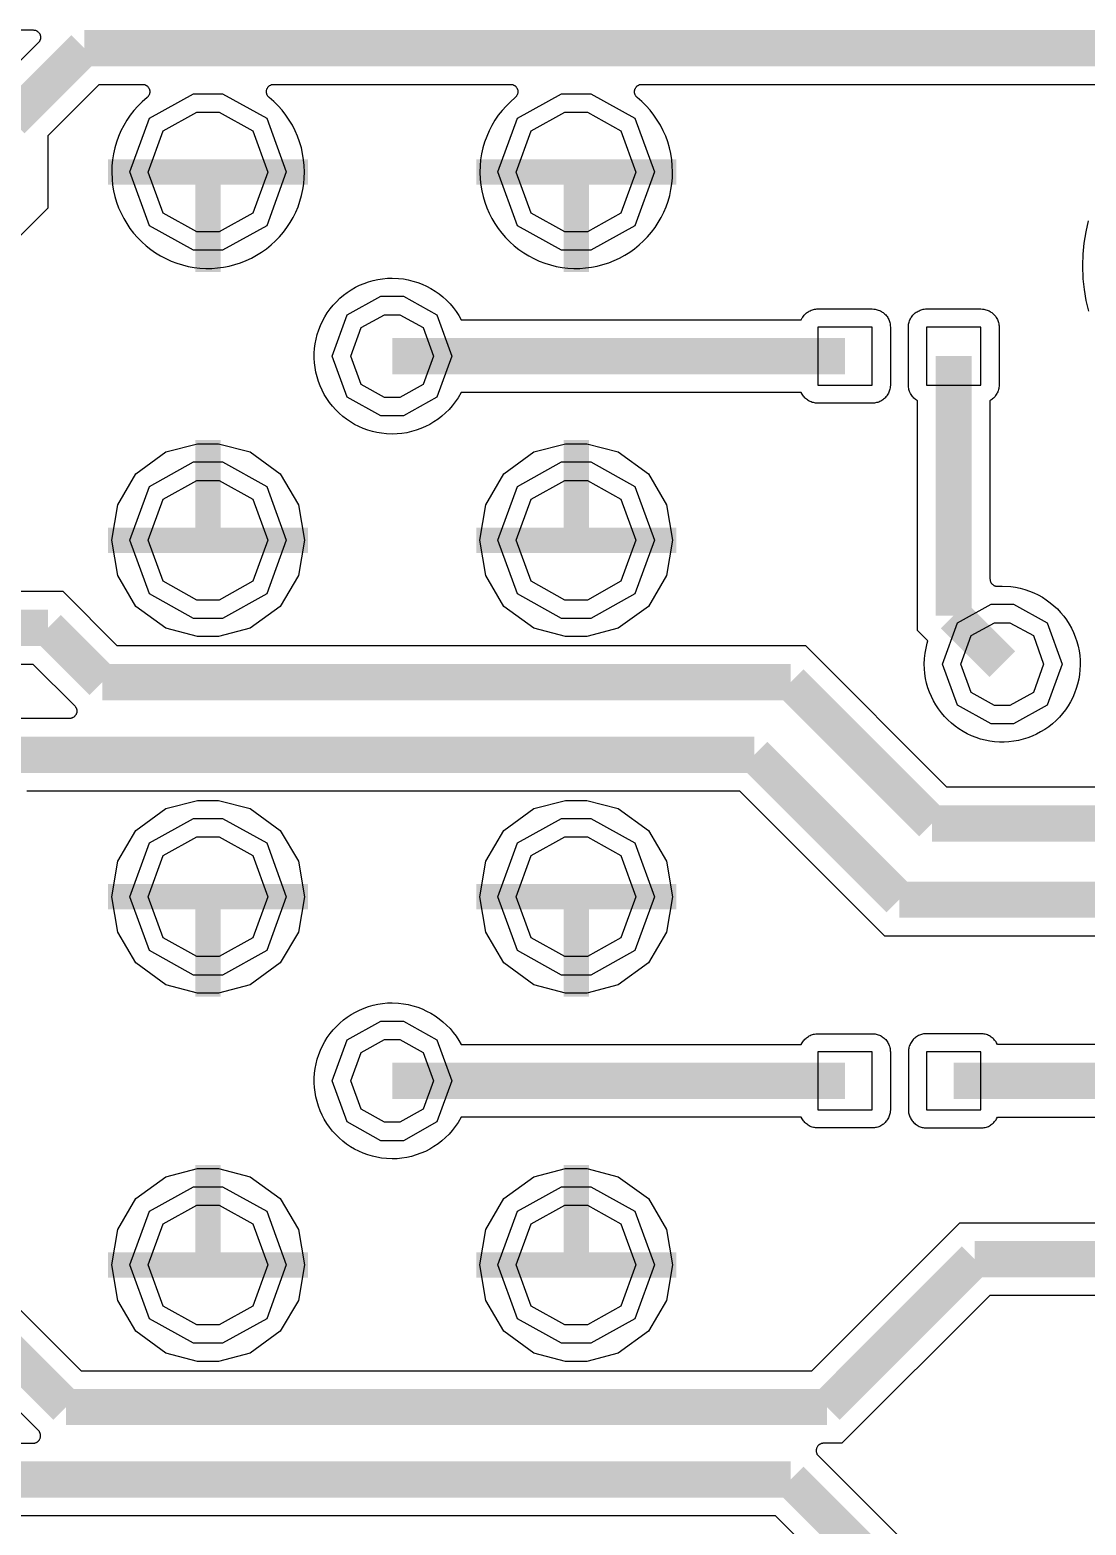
# Model space of a CAD drawing. Extents: x -0.15 to 4.85, y -1.33 to 3.4.
# Drawn here: x 0.551 to 1.125, y 1.885 to 2.697 of the extents above; entities that cross this region are included whole.
import ezdxf

# ---------------------------------------------------------------- set-up
doc = ezdxf.new("R2010")
doc.units = 0
doc.layers.get('0').update_dxf_attribs({"linetype": 'CONTINUOUS'})

msp = doc.modelspace()

# ---------------------------------------------------------------- linework, layer by layer
at = {"color": 0}
for points in [[(0.019705, 2.69688), (0.553017, 2.69688), (0.553342, 2.69682), (0.553614, 2.69682), (0.553831, 2.69676), (0.554047, 2.69671), (0.554318, 2.69665), (0.554536, 2.69654), (0.554753, 2.69643), (0.554969, 2.69632), (0.555186, 2.69622), (0.555404, 2.69606), (0.555567, 2.69589), (0.555783, 2.69572), (0.555946, 2.69557), (0.556108, 2.6954), (0.556272, 2.69518), (0.556381, 2.69497), (0.556543, 2.69475), (0.556651, 2.69454), (0.556706, 2.69432), (0.556814, 2.6941), (0.556868, 2.69383), (0.556922, 2.69361), (0.556976, 2.6934), (0.557032, 2.69313), (0.557032, 2.6929), (0.557032, 2.69264), (0.556976, 2.69236), (0.556976, 2.69215), (0.556922, 2.69193), (0.556868, 2.69167), (0.55676, 2.69144), (0.556651, 2.69122), (0.556543, 2.69101), (0.556435, 2.69079), (0.556326, 2.69057), (0.556164, 2.69036), (0.556, 2.69019), (0.555838, 2.68997), (0.521658, 2.65579)], [(0.491168, 2.53025), (0.561046, 2.60014), (0.561046, 2.63947), (0.588878, 2.66731), (0.612315, 2.66731), (0.612588, 2.66731), (0.612804, 2.66731), (0.613075, 2.66725), (0.613292, 2.66719), (0.613564, 2.66714), (0.613781, 2.66703), (0.613997, 2.66692), (0.614214, 2.66681), (0.614432, 2.66671), (0.614649, 2.6666), (0.614811, 2.66643), (0.615028, 2.66626), (0.615192, 2.66611), (0.615354, 2.66589), (0.615517, 2.66572), (0.615679, 2.66551), (0.615788, 2.66529), (0.615896, 2.66507), (0.616004, 2.66486), (0.616114, 2.66464), (0.616168, 2.66443), (0.616222, 2.66415), (0.616276, 2.66393), (0.616331, 2.66367), (0.616331, 2.66344), (0.616331, 2.66318), (0.616331, 2.66296), (0.616276, 2.66269), (0.616222, 2.66247), (0.616168, 2.66219), (0.616114, 2.66199), (0.616004, 2.66176), (0.61595, 2.66156), (0.615788, 2.66133), (0.615679, 2.66111), (0.615517, 2.6609), (0.615408, 2.66074), (0.615246, 2.66051), (0.615028, 2.66036), (0.614865, 2.66019), (0.612207, 2.65786), (0.609874, 2.65553), (0.607704, 2.65308), (0.605697, 2.65049), (0.603851, 2.64776), (0.602171, 2.64494), (0.600651, 2.64201), (0.599349, 2.63899), (0.598264, 2.63589), (0.597342, 2.63274), (0.596636, 2.62949), (0.596094, 2.62624), (0.595768, 2.62297), (0.59566, 2.61967), (0.595822, 2.61582), (0.596149, 2.61261), (0.59669, 2.60947), (0.597396, 2.60632), (0.598318, 2.60328), (0.599403, 2.60024), (0.600706, 2.59732), (0.602171, 2.59444), (0.603797, 2.59167), (0.605587, 2.58901), (0.607542, 2.58646), (0.609657, 2.58407), (0.611936, 2.58179), (0.614324, 2.57963), (0.616872, 2.57763), (0.619476, 2.57583), (0.622244, 2.57415), (0.625065, 2.57263), (0.627994, 2.57132), (0.630979, 2.57018), (0.634071, 2.56921), (0.637164, 2.56844), (0.640365, 2.5679), (0.643565, 2.56753), (0.646767, 2.56736), (0.649968, 2.56736), (0.653168, 2.56758), (0.656369, 2.56801), (0.659517, 2.56861), (0.662608, 2.56943), (0.665647, 2.5704), (0.668631, 2.57154), (0.67156, 2.5729), (0.674382, 2.57447), (0.677094, 2.57615), (0.679753, 2.578), (0.682249, 2.58006), (0.684581, 2.58224), (0.686806, 2.58451), (0.688921, 2.58694), (0.690821, 2.58956), (0.692611, 2.59221), (0.694185, 2.59499), (0.695649, 2.59792), (0.696897, 2.60083), (0.697928, 2.60388), (0.698796, 2.60697), (0.699501, 2.61011), (0.699989, 2.61326), (0.700261, 2.61646), (0.700369, 2.61967), (0.700261, 2.62314), (0.699935, 2.62639), (0.699393, 2.62965), (0.698688, 2.63285), (0.697765, 2.63606), (0.696625, 2.63914), (0.695324, 2.64213), (0.693804, 2.64506), (0.692122, 2.64788), (0.690278, 2.65058), (0.688217, 2.65319), (0.686046, 2.65569), (0.683712, 2.65797), (0.681218, 2.66019), (0.681, 2.66036), (0.680838, 2.66051), (0.680675, 2.66074), (0.680512, 2.6609), (0.68035, 2.66111), (0.68024, 2.66133), (0.680132, 2.66156), (0.680024, 2.66176), (0.679969, 2.66199), (0.679861, 2.66225), (0.679807, 2.66247), (0.679753, 2.66269), (0.679753, 2.66296), (0.679753, 2.66318), (0.679753, 2.66344), (0.679753, 2.66367), (0.679753, 2.66393), (0.679807, 2.66415), (0.679861, 2.66443), (0.679969, 2.66464), (0.680024, 2.66486), (0.680132, 2.66507), (0.680296, 2.66529), (0.680404, 2.66551), (0.680567, 2.66572), (0.680675, 2.66594), (0.680838, 2.66611), (0.681054, 2.66626), (0.681218, 2.66643), (0.681435, 2.6666), (0.681651, 2.66671), (0.681868, 2.66681), (0.682086, 2.66692), (0.682303, 2.66703), (0.682519, 2.66714), (0.682736, 2.66719), (0.683008, 2.66725), (0.683225, 2.66731), (0.683496, 2.66731), (0.683712, 2.66731), (0.812349, 2.66731), (0.812565, 2.66731), (0.812836, 2.66731), (0.813053, 2.66725), (0.813325, 2.66719), (0.813542, 2.66714), (0.813758, 2.66703), (0.813976, 2.66692), (0.814193, 2.66681), (0.81441, 2.66671), (0.814626, 2.6666), (0.814844, 2.66643), (0.815007, 2.66626), (0.815224, 2.66611), (0.815386, 2.66589), (0.815494, 2.66572), (0.815657, 2.66551), (0.815767, 2.66529), (0.815929, 2.66507), (0.816038, 2.66486), (0.816092, 2.66464), (0.8162, 2.66443), (0.816254, 2.66415), (0.816308, 2.66393), (0.816308, 2.66367), (0.816308, 2.66344), (0.816308, 2.66318), (0.816308, 2.66296), (0.816308, 2.66269), (0.816254, 2.66247), (0.8162, 2.66219), (0.816092, 2.66199), (0.816038, 2.66176), (0.815929, 2.66156), (0.815821, 2.66133), (0.815657, 2.66111), (0.815549, 2.6609), (0.815386, 2.66074), (0.815224, 2.66051), (0.815061, 2.66036), (0.814844, 2.66019), (0.81224, 2.65786), (0.809907, 2.65553), (0.807736, 2.65308), (0.805675, 2.65049), (0.803831, 2.64776), (0.802149, 2.64494), (0.800683, 2.64201), (0.799382, 2.63899), (0.798242, 2.63589), (0.797319, 2.63274), (0.796615, 2.62949), (0.796072, 2.62624), (0.795801, 2.62297), (0.795692, 2.61967), (0.795801, 2.61582), (0.796181, 2.61261), (0.796669, 2.60947), (0.797428, 2.60632), (0.798296, 2.60328), (0.799436, 2.60024), (0.800683, 2.59732), (0.802149, 2.59444), (0.803776, 2.59167), (0.805621, 2.58901), (0.807574, 2.58646), (0.80969, 2.58407), (0.811914, 2.58179), (0.814301, 2.57963), (0.816851, 2.57763), (0.81951, 2.57583), (0.822222, 2.57415), (0.825043, 2.57263), (0.827974, 2.57132), (0.831011, 2.57018), (0.83405, 2.56921), (0.837196, 2.56844), (0.840343, 2.5679), (0.843544, 2.56753), (0.846744, 2.56736), (0.849946, 2.56736), (0.853147, 2.56758), (0.856347, 2.56801), (0.859494, 2.56861), (0.862588, 2.56943), (0.865679, 2.5704), (0.868664, 2.57154), (0.871593, 2.5729), (0.874414, 2.57447), (0.877126, 2.57615), (0.879731, 2.578), (0.882226, 2.58006), (0.884614, 2.58224), (0.886837, 2.58451), (0.8889, 2.58694), (0.890853, 2.58956), (0.892589, 2.59221), (0.894217, 2.59499), (0.895628, 2.59792), (0.896875, 2.60083), (0.89796, 2.60388), (0.898828, 2.60697), (0.899479, 2.61011), (0.899968, 2.61326), (0.900293, 2.61646), (0.900401, 2.61967), (0.900239, 2.62314), (0.899968, 2.62639), (0.899425, 2.62965), (0.898665, 2.63285), (0.897743, 2.63606), (0.896658, 2.63914), (0.895301, 2.64213), (0.893836, 2.64506), (0.8921, 2.64788), (0.890256, 2.65058), (0.888249, 2.65319), (0.886079, 2.65569), (0.883692, 2.65797), (0.881196, 2.66019), (0.880979, 2.66036), (0.880817, 2.66051), (0.880653, 2.66074), (0.88049, 2.6609), (0.880382, 2.66111), (0.880219, 2.66133), (0.880111, 2.66156), (0.880057, 2.66176), (0.879949, 2.66199), (0.879893, 2.66225), (0.879785, 2.66247), (0.879785, 2.66269), (0.879731, 2.66296), (0.879731, 2.66318), (0.879731, 2.66344), (0.879731, 2.66367), (0.879785, 2.66393), (0.879839, 2.66415), (0.879893, 2.66443), (0.879949, 2.66464), (0.880057, 2.66486), (0.880165, 2.66507), (0.880274, 2.66529), (0.880382, 2.66551), (0.880544, 2.66572), (0.880707, 2.66594), (0.880871, 2.66611), (0.881033, 2.66626), (0.88125, 2.66643), (0.881413, 2.6666), (0.881629, 2.66671), (0.881847, 2.66681), (0.882064, 2.66692), (0.882281, 2.66703), (0.882497, 2.66714), (0.882769, 2.66719), (0.882986, 2.66725), (0.883257, 2.66731), (0.883475, 2.66731), (0.883746, 2.66731), (1.18355, 2.66731)], [(1.1262, 2.59314), (1.12485, 2.58717), (1.12387, 2.5811), (1.12333, 2.57501), (1.12311, 2.56889), (1.12338, 2.56172), (1.12403, 2.55581), (1.12501, 2.54989), (1.12631, 2.5441)], [(1.15984, 2.28546), (1.04949, 2.28546), (0.972721, 2.36224), (0.598699, 2.36224), (0.569185, 2.39175), (0.487424, 2.39175)], [(0.487424, 2.35236), (0.552854, 2.35236), (0.575532, 2.32968), (0.575749, 2.32946), (0.575911, 2.32925), (0.576019, 2.32903), (0.576183, 2.32882), (0.576292, 2.3286), (0.5764, 2.32838), (0.576454, 2.32817), (0.576563, 2.32794), (0.576617, 2.32767), (0.576671, 2.32746), (0.576671, 2.32718), (0.576671, 2.32697), (0.576671, 2.32669), (0.576671, 2.32649), (0.576617, 2.32621), (0.576617, 2.32599), (0.576508, 2.32572), (0.576454, 2.3255), (0.576346, 2.32529), (0.576292, 2.32507), (0.576129, 2.32485), (0.576019, 2.32464), (0.575857, 2.32442), (0.575694, 2.32425), (0.575532, 2.32404), (0.575369, 2.32388), (0.575206, 2.32371), (0.574989, 2.32356), (0.574772, 2.32344), (0.574556, 2.32333), (0.574337, 2.32322), (0.574121, 2.32311), (0.573904, 2.32301), (0.573633, 2.32296), (0.573415, 2.3229), (0.573199, 2.3229), (0.572928, 2.32285), (0.572711, 2.32285), (0.53316, 2.32285)], [(0.54949, 2.28346), (0.936751, 2.28346), (1.01547, 2.20474), (1.1631, 2.20474)], [(1.1421, 2.14565), (1.077, 2.14565), (1.07645, 2.14668), (1.07613, 2.14722), (1.07575, 2.14771), (1.07537, 2.14815), (1.07499, 2.14858), (1.07456, 2.14901), (1.07407, 2.1494), (1.07358, 2.14978), (1.07309, 2.1501), (1.07255, 2.15043), (1.07201, 2.15069), (1.07146, 2.15092), (1.07087, 2.15114), (1.07032, 2.15129), (1.06973, 2.1514), (1.06913, 2.15151), (1.06853, 2.15157), (1.06794, 2.15157), (1.03837, 2.15157), (1.03745, 2.15151), (1.03679, 2.15146), (1.03625, 2.15135), (1.03566, 2.15118), (1.03506, 2.15103), (1.03452, 2.15081), (1.03397, 2.15054), (1.03343, 2.15026), (1.03289, 2.14994), (1.0324, 2.14956), (1.03197, 2.14918), (1.03153, 2.14881), (1.0311, 2.14836), (1.03072, 2.14788), (1.03034, 2.14739), (1.03001, 2.1469), (1.02969, 2.14636), (1.02942, 2.14582), (1.0292, 2.14528), (1.02898, 2.14474), (1.02882, 2.14414), (1.02871, 2.14354), (1.0286, 2.14294), (1.02855, 2.14235), (1.02855, 2.14175), (1.02855, 2.11022), (1.0286, 2.10925), (1.02866, 2.10865), (1.02877, 2.10806), (1.02893, 2.10751), (1.02909, 2.10692), (1.02931, 2.10637), (1.02958, 2.10583), (1.02985, 2.10529), (1.03018, 2.10475), (1.03056, 2.10426), (1.03093, 2.10382), (1.03132, 2.10333), (1.03175, 2.10296), (1.03224, 2.10253), (1.03273, 2.10219), (1.03321, 2.10188), (1.03376, 2.10154), (1.0343, 2.10128), (1.03484, 2.10106), (1.03538, 2.10083), (1.03598, 2.10068), (1.03658, 2.10057), (1.03717, 2.10046), (1.03777, 2.1004), (1.03837, 2.1004), (1.06794, 2.1004), (1.06853, 2.1004), (1.06913, 2.10046), (1.06973, 2.10057), (1.07032, 2.10068), (1.07092, 2.10083), (1.07146, 2.10106), (1.07201, 2.10128), (1.07255, 2.10154), (1.07309, 2.10188), (1.07358, 2.10219), (1.07407, 2.10257), (1.07456, 2.10296), (1.07499, 2.10339), (1.07537, 2.10382), (1.07575, 2.10426), (1.07613, 2.10481), (1.07645, 2.10529), (1.077, 2.10626), (1.14546, 2.10626)], [(0.491168, 2.05635), (0.579004, 1.96851), (0.976085, 1.96851), (1.05643, 2.04881), (1.14362, 2.04881)], [(0.491385, 1.92913), (0.553017, 1.92913), (0.553342, 1.92918), (0.55356, 1.92918), (0.553831, 1.92924), (0.554047, 1.92929), (0.554318, 1.92935), (0.554536, 1.92946), (0.554753, 1.92956), (0.554969, 1.92967), (0.555186, 1.92978), (0.555404, 1.92994), (0.555567, 1.9301), (0.555783, 1.93026), (0.555946, 1.93043), (0.556108, 1.9306), (0.556272, 1.93081), (0.556381, 1.93103), (0.556489, 1.93125), (0.556597, 1.93146), (0.556706, 1.93168), (0.556814, 1.93189), (0.556868, 1.93211), (0.556922, 1.93239), (0.556976, 1.9326), (0.556976, 1.93288), (0.557032, 1.93308), (0.556976, 1.93336), (0.556976, 1.93357), (0.556922, 1.93385), (0.556922, 1.93407), (0.556814, 1.93433), (0.55676, 1.93456), (0.556651, 1.93476), (0.556543, 1.93499), (0.556435, 1.93521), (0.556326, 1.93542), (0.556164, 1.93564), (0.556, 1.93581), (0.555838, 1.93601), (0.463336, 2.02847)], [(1.14362, 2.00942), (1.07271, 2.00942), (0.992415, 1.92913), (0.982433, 1.92913), (0.982107, 1.92913), (0.981836, 1.92907), (0.981619, 1.92901), (0.981347, 1.92896), (0.981131, 1.92892), (0.980914, 1.92881), (0.980697, 1.92869), (0.980479, 1.92858), (0.980263, 1.92847), (0.980046, 1.92832), (0.979829, 1.92821), (0.979665, 1.92804), (0.979503, 1.92782), (0.97934, 1.92767), (0.979178, 1.92744), (0.979069, 1.92728), (0.978906, 1.92707), (0.978797, 1.92685), (0.978689, 1.92662), (0.978635, 1.92636), (0.978581, 1.92614), (0.978526, 1.92587), (0.978472, 1.92565), (0.978418, 1.92544), (0.978418, 1.92517), (0.978418, 1.92489), (0.978418, 1.92468), (0.978472, 1.9244), (0.978526, 1.92419), (0.978581, 1.92397), (0.978689, 1.92371), (0.978743, 1.92349), (0.978851, 1.92326), (0.979015, 1.92306), (0.979124, 1.92283), (0.979286, 1.92267), (0.979449, 1.92246), (0.979611, 1.92229), (1.07114, 1.83071)], [(1.05486, 1.79132), (0.956392, 1.88974), (0.479503, 1.88974), (0.477171, 1.88779), (0.475054, 1.88626), (0.472831, 1.88486), (0.470497, 1.88361)]]:
    msp.add_lwpolyline(points, dxfattribs=at)
for points, const_width in [([(0.541351, 2.64767), (0.580686, 2.687)], 0.019685), ([(0.580686, 2.687), (1.79135, 2.687)], 0.019685), ([(0.593653, 2.61967), (0.648014, 2.61967), (0.702376, 2.61967)], 0.013779), ([(0.648014, 2.56531), (0.648014, 2.61967)], 0.013779), ([(0.793685, 2.61967), (0.848047, 2.61967), (0.902408, 2.61967)], 0.013779), ([(0.848047, 2.56531), (0.848047, 2.61967)], 0.013779), ([(0.994097, 2.51968), (0.748058, 2.51968)], 0.019685), ([(1.05312, 2.51968), (1.05312, 2.37872)], 0.019685), ([(0.648014, 2.41968), (0.648014, 2.47406)], 0.013779), ([(0.848047, 2.41968), (0.848047, 2.47406)], 0.013779), ([(0.593653, 2.41968), (0.648014, 2.41968), (0.702376, 2.41968)], 0.013779), ([(0.793685, 2.41968), (0.848047, 2.41968), (0.902408, 2.41968)], 0.013779), ([(1.05312, 2.37872), (1.07955, 2.35236)], 0.019685), ([(0.452756, 2.37206), (0.561046, 2.37206)], 0.019685), ([(0.561046, 2.37206), (0.59056, 2.34254)], 0.019685), ([(0.59056, 2.34254), (0.964583, 2.34254)], 0.019685), ([(0.964583, 2.34254), (1.04135, 2.26576)], 0.019685), ([(0.541351, 2.30315), (0.944889, 2.30315)], 0.019685), ([(0.944889, 2.30315), (1.02361, 2.22443)], 0.019685), ([(1.04135, 2.26576), (1.17954, 2.26576)], 0.019685), ([(1.02361, 2.22443), (1.17123, 2.22443)], 0.019685), ([(0.593653, 2.226), (0.648014, 2.226), (0.702376, 2.226)], 0.013779), ([(0.648014, 2.17164), (0.648014, 2.226)], 0.013779), ([(0.793685, 2.226), (0.848047, 2.226), (0.902408, 2.226)], 0.013779), ([(0.848047, 2.17164), (0.848047, 2.226)], 0.013779), ([(0.748058, 2.12596), (0.994097, 2.12596)], 0.019685), ([(1.05312, 2.12596), (1.17796, 2.12596)], 0.019685), ([(0.648014, 2.02597), (0.648014, 2.08033)], 0.013779), ([(0.848047, 2.02597), (0.848047, 2.08033)], 0.013779), ([(0.452756, 2.06693), (0.570865, 1.94882)], 0.019685), ([(0.984278, 1.94882), (1.06457, 2.02911)], 0.019685), ([(1.06457, 2.02911), (1.18111, 2.02911)], 0.019685), ([(0.593653, 2.02597), (0.648014, 2.02597), (0.702376, 2.02597)], 0.013779), ([(0.793685, 2.02597), (0.848047, 2.02597), (0.902408, 2.02597)], 0.013779), ([(0.570865, 1.94882), (0.984278, 1.94882)], 0.019685), ([(0.964583, 1.90943), (0.462576, 1.90943)], 0.019685), ([(1.063, 1.81101), (0.964583, 1.90943)], 0.019685)]:
    msp.add_lwpolyline(points, dxfattribs=dict(at, const_width=const_width))
for points in [[(0.648014, 2.66219), (0.655935, 2.66219), (0.679861, 2.64896), (0.690494, 2.61972), (0.679861, 2.59047), (0.655935, 2.57718), (0.648014, 2.57718), (0.640039, 2.57718), (0.616114, 2.59047), (0.605533, 2.61972), (0.616114, 2.64896), (0.640039, 2.66219), (0.648014, 2.66219)], [(0.848047, 2.66219), (0.855968, 2.66219), (0.879893, 2.64896), (0.890528, 2.61972), (0.879893, 2.59047), (0.855968, 2.57718), (0.848047, 2.57718), (0.840072, 2.57718), (0.816146, 2.59047), (0.805512, 2.61972), (0.816146, 2.64896), (0.840072, 2.66219), (0.848047, 2.66219)], [(0.748058, 2.47736), (0.744911, 2.47747), (0.742307, 2.47774), (0.739757, 2.47817), (0.737261, 2.47871), (0.734765, 2.47947), (0.732324, 2.48035), (0.729938, 2.48137), (0.727604, 2.48257), (0.725379, 2.48392), (0.72321, 2.48539), (0.721149, 2.48696), (0.719194, 2.48864), (0.71735, 2.49049), (0.715614, 2.49244), (0.71404, 2.49444), (0.712522, 2.49657), (0.711165, 2.49879), (0.709972, 2.50112), (0.708886, 2.50346), (0.707964, 2.5059), (0.707206, 2.50839), (0.706608, 2.51089), (0.706119, 2.51349), (0.705849, 2.51604), (0.705686, 2.51864), (0.705686, 2.52125), (0.705903, 2.52385), (0.706228, 2.5264), (0.706717, 2.52896), (0.707368, 2.5315), (0.708182, 2.53394), (0.709104, 2.53639), (0.710189, 2.53872), (0.711436, 2.541), (0.712793, 2.54322), (0.714313, 2.54533), (0.71594, 2.54735), (0.717731, 2.54925), (0.719575, 2.55108), (0.721582, 2.55278), (0.723643, 2.55429), (0.725814, 2.55575), (0.728093, 2.55706), (0.730371, 2.55819), (0.732813, 2.55917), (0.735254, 2.56004), (0.73775, 2.56075), (0.7403, 2.56135), (0.74285, 2.56172), (0.745454, 2.56194), (0.748058, 2.56204), (0.751476, 2.56189), (0.754135, 2.56161), (0.756739, 2.56113), (0.759343, 2.56047), (0.761893, 2.55972), (0.764333, 2.55874), (0.766775, 2.55765), (0.769108, 2.5564), (0.771386, 2.555), (0.773557, 2.55347), (0.775618, 2.55179), (0.777626, 2.55), (0.779471, 2.54806), (0.781153, 2.54604), (0.782781, 2.54393), (0.784244, 2.54171), (0.785547, 2.53938), (0.970225, 2.53938), (0.970822, 2.5404), (0.971149, 2.54089), (0.971474, 2.54138), (0.971853, 2.54186), (0.972288, 2.54231), (0.972721, 2.54274), (0.973156, 2.54311), (0.973643, 2.5435), (0.974186, 2.54382), (0.974675, 2.5441), (0.975217, 2.54436), (0.97576, 2.54464), (0.976357, 2.54479), (0.976953, 2.54496), (0.97755, 2.54512), (0.978147, 2.54524), (0.978743, 2.54528), (0.97934, 2.54528), (1.00885, 2.54528), (1.00983, 2.54524), (1.01043, 2.54518), (1.01102, 2.54507), (1.01162, 2.5449), (1.01216, 2.54468), (1.01276, 2.54447), (1.0133, 2.54425), (1.01385, 2.54393), (1.01433, 2.5436), (1.01482, 2.54328), (1.01531, 2.5429), (1.01574, 2.54246), (1.01618, 2.54203), (1.01656, 2.5416), (1.01694, 2.54111), (1.01726, 2.54063), (1.01753, 2.54007), (1.01781, 2.53953), (1.01802, 2.53899), (1.01824, 2.53839), (1.0184, 2.53785), (1.01857, 2.53725), (1.01862, 2.53665), (1.01867, 2.53606), (1.01873, 2.53542), (1.01873, 2.50394), (1.01867, 2.50297), (1.01857, 2.50238), (1.01846, 2.50178), (1.01829, 2.50118), (1.01813, 2.50064), (1.01791, 2.50004), (1.01764, 2.4995), (1.01737, 2.49896), (1.01705, 2.49846), (1.01672, 2.49797), (1.01634, 2.49749), (1.01591, 2.49706), (1.01547, 2.49663), (1.01504, 2.49624), (1.01455, 2.49586), (1.01401, 2.49553), (1.01352, 2.49526), (1.01298, 2.49499), (1.01238, 2.49472), (1.01184, 2.49456), (1.01124, 2.49439), (1.01064, 2.49424), (1.01005, 2.49418), (1.00945, 2.49412), (1.00885, 2.49407), (0.97934, 2.49407), (0.978689, 2.49412), (0.978093, 2.49418), (0.977496, 2.49424), (0.976899, 2.49439), (0.976301, 2.49456), (0.97576, 2.49478), (0.975217, 2.49499), (0.974675, 2.49526), (0.974132, 2.49558), (0.973643, 2.49592), (0.973156, 2.49624), (0.972667, 2.49667), (0.972233, 2.49706), (0.971853, 2.49754), (0.971474, 2.49797), (0.971149, 2.49846), (0.970822, 2.499), (0.970225, 2.49999), (0.785547, 2.49999), (0.783811, 2.497), (0.782292, 2.49483), (0.780664, 2.49271), (0.778928, 2.49071), (0.777029, 2.48881), (0.775022, 2.48707), (0.77296, 2.48544), (0.770736, 2.48392), (0.768457, 2.48257), (0.766069, 2.48137), (0.763629, 2.48029), (0.761133, 2.47942), (0.758583, 2.47867), (0.755979, 2.47807), (0.753321, 2.47768), (0.750717, 2.47742), (0.748058, 2.47736)], [(0.748058, 2.55218), (0.754135, 2.55218), (0.772364, 2.54203), (0.780501, 2.51968), (0.772364, 2.49738), (0.754135, 2.48718), (0.748058, 2.48718), (0.741928, 2.48718), (0.723643, 2.49738), (0.715506, 2.51968), (0.723643, 2.54203), (0.741928, 2.55218), (0.748058, 2.55218)], [(1.02855, 2.53542), (1.0286, 2.53639), (1.02866, 2.53699), (1.02877, 2.53758), (1.02893, 2.53818), (1.02909, 2.53878), (1.02931, 2.53932), (1.02958, 2.53986), (1.02985, 2.5404), (1.03018, 2.54089), (1.03056, 2.54138), (1.03093, 2.54186), (1.03132, 2.54231), (1.03175, 2.54274), (1.03224, 2.54311), (1.03273, 2.5435), (1.03321, 2.54382), (1.03376, 2.54414), (1.0343, 2.54436), (1.03484, 2.54464), (1.03538, 2.54485), (1.03598, 2.54501), (1.03658, 2.54512), (1.03717, 2.54524), (1.03777, 2.54528), (1.03837, 2.54528), (1.06794, 2.54528), (1.06886, 2.54524), (1.06946, 2.54518), (1.07005, 2.54507), (1.07065, 2.5449), (1.07125, 2.54468), (1.07179, 2.54447), (1.07233, 2.54425), (1.07287, 2.54393), (1.07336, 2.5436), (1.0739, 2.54328), (1.07434, 2.5429), (1.07477, 2.54246), (1.07521, 2.54203), (1.07559, 2.5416), (1.07597, 2.54111), (1.07629, 2.54063), (1.07662, 2.54007), (1.07689, 2.53953), (1.07711, 2.53899), (1.07732, 2.53839), (1.07748, 2.53785), (1.07759, 2.53725), (1.0777, 2.53665), (1.07776, 2.53606), (1.07776, 2.53542), (1.07776, 2.50394), (1.07776, 2.50329), (1.0777, 2.50269), (1.07759, 2.5021), (1.07743, 2.5015), (1.07727, 2.5009), (1.07711, 2.50036), (1.07683, 2.49982), (1.07656, 2.49928), (1.07629, 2.49874), (1.07591, 2.49825), (1.07559, 2.49776), (1.07515, 2.49726), (1.07477, 2.49683), (1.07428, 2.49646), (1.07385, 2.49607), (1.07336, 2.49575), (1.07282, 2.49543), (1.07282, 2.39864), (1.07287, 2.39826), (1.07287, 2.39804), (1.07293, 2.39776), (1.07298, 2.39756), (1.07309, 2.39733), (1.07314, 2.39707), (1.07325, 2.39685), (1.07336, 2.39663), (1.07352, 2.39642), (1.07363, 2.39625), (1.0738, 2.39603), (1.07396, 2.39588), (1.07412, 2.39571), (1.07434, 2.39554), (1.07456, 2.39537), (1.07472, 2.39522), (1.07493, 2.39511), (1.07515, 2.395), (1.07537, 2.39489), (1.07564, 2.39483), (1.07586, 2.39479), (1.07613, 2.39474), (1.07635, 2.39468), (1.07662, 2.39462), (1.07683, 2.39462), (1.07711, 2.39462), (1.07797, 2.39468), (1.07879, 2.39468), (1.07955, 2.39474), (1.08421, 2.39446), (1.08676, 2.39408), (1.08931, 2.3936), (1.09181, 2.39289), (1.0943, 2.39207), (1.09669, 2.3911), (1.09902, 2.38996), (1.1013, 2.38871), (1.10347, 2.38729), (1.10559, 2.38572), (1.1076, 2.3841), (1.10949, 2.38231), (1.11123, 2.3804), (1.11291, 2.3784), (1.11443, 2.37633), (1.11584, 2.37411), (1.11714, 2.37189), (1.11823, 2.3695), (1.11921, 2.36711), (1.12007, 2.36468), (1.12073, 2.36212), (1.12127, 2.35963), (1.12159, 2.35703), (1.12181, 2.35442), (1.12186, 2.35182), (1.12176, 2.34926), (1.12148, 2.34667), (1.12105, 2.34411), (1.12045, 2.34156), (1.11975, 2.33907), (1.11883, 2.33663), (1.11779, 2.33424), (1.11666, 2.33196), (1.1153, 2.32968), (1.11383, 2.32757), (1.11226, 2.3255), (1.11058, 2.32356), (1.10873, 2.32171), (1.10678, 2.31997), (1.10477, 2.31835), (1.1026, 2.31688), (1.10038, 2.31551), (1.0981, 2.31433), (1.09571, 2.31324), (1.09333, 2.31232), (1.09083, 2.31156), (1.08828, 2.3109), (1.08573, 2.31047), (1.08318, 2.31015), (1.08058, 2.31004), (1.07797, 2.31004), (1.07537, 2.31021), (1.07282, 2.31053), (1.07027, 2.31101), (1.06772, 2.31167), (1.06528, 2.31249), (1.06284, 2.31346), (1.0605, 2.31454), (1.05823, 2.31579), (1.056, 2.31715), (1.05388, 2.31867), (1.05188, 2.32029), (1.04992, 2.32203), (1.04813, 2.32393), (1.04645, 2.32589), (1.04488, 2.328), (1.04347, 2.33017), (1.04217, 2.33239), (1.04103, 2.33472), (1.04, 2.33711), (1.03913, 2.33956), (1.03842, 2.34206), (1.03788, 2.3446), (1.0375, 2.34721), (1.03728, 2.34975), (1.03717, 2.35236), (1.03728, 2.3554), (1.03761, 2.35828), (1.0381, 2.36104), (1.03875, 2.36381), (1.03907, 2.36494), (1.03343, 2.37058), (1.03343, 2.49543), (1.03289, 2.49575), (1.0324, 2.49607), (1.03197, 2.49646), (1.03153, 2.49689), (1.0311, 2.49732), (1.03072, 2.49776), (1.03034, 2.49825), (1.03001, 2.49879), (1.02969, 2.49928), (1.02942, 2.49982), (1.0292, 2.50042), (1.02898, 2.50096), (1.02882, 2.50156), (1.02871, 2.50215), (1.0286, 2.50275), (1.02855, 2.50335), (1.02855, 2.50394), (1.02855, 2.53542)], [(0.97934, 2.50394), (1.00885, 2.50394), (1.00885, 2.53542), (0.97934, 2.53542), (0.97934, 2.50394)], [(1.03837, 2.50394), (1.06794, 2.50394), (1.06794, 2.53542), (1.03837, 2.53542), (1.03837, 2.50394)], [(0.648014, 2.47204), (0.653711, 2.47204), (0.67091, 2.4676), (0.68724, 2.45571), (0.69706, 2.43894), (0.700369, 2.41968), (0.69706, 2.40049), (0.68724, 2.38372), (0.67091, 2.37183), (0.653711, 2.36733), (0.648014, 2.36733), (0.642264, 2.36733), (0.625119, 2.37183), (0.608735, 2.38372), (0.598915, 2.40049), (0.59566, 2.41968), (0.598915, 2.43894), (0.608735, 2.45571), (0.625119, 2.4676), (0.642264, 2.47204), (0.648014, 2.47204)], [(0.848047, 2.47204), (0.853743, 2.47204), (0.870887, 2.4676), (0.887272, 2.45571), (0.897092, 2.43894), (0.900347, 2.41968), (0.897092, 2.40049), (0.887272, 2.38372), (0.870887, 2.37183), (0.853743, 2.36733), (0.848047, 2.36733), (0.842296, 2.36733), (0.825097, 2.37183), (0.808768, 2.38372), (0.798947, 2.40049), (0.795638, 2.41968), (0.798947, 2.43894), (0.808768, 2.45571), (0.825097, 2.4676), (0.842296, 2.47204), (0.848047, 2.47204)], [(0.648014, 2.46217), (0.655935, 2.46217), (0.679861, 2.44893), (0.690494, 2.41968), (0.679861, 2.3905), (0.655935, 2.37721), (0.648014, 2.37721), (0.640039, 2.37721), (0.616114, 2.3905), (0.605533, 2.41968), (0.616114, 2.44893), (0.640039, 2.46217), (0.648014, 2.46217)], [(0.848047, 2.46217), (0.855968, 2.46217), (0.879893, 2.44893), (0.890528, 2.41968), (0.879893, 2.3905), (0.855968, 2.37721), (0.848047, 2.37721), (0.840072, 2.37721), (0.816146, 2.3905), (0.805512, 2.41968), (0.816146, 2.44893), (0.840072, 2.46217), (0.848047, 2.46217)], [(1.07955, 2.38486), (1.08562, 2.38486), (1.10385, 2.37471), (1.11199, 2.35236), (1.10385, 2.33006), (1.08562, 2.31986), (1.07955, 2.31986), (1.07342, 2.31986), (1.05513, 2.33006), (1.04699, 2.35236), (1.05513, 2.37471), (1.07342, 2.38486), (1.07955, 2.38486)], [(0.648014, 2.27836), (0.653711, 2.27836), (0.67091, 2.2739), (0.68724, 2.26203), (0.69706, 2.24526), (0.700369, 2.226), (0.69706, 2.20679), (0.68724, 2.19003), (0.67091, 2.17815), (0.653711, 2.17365), (0.648014, 2.17365), (0.642264, 2.17365), (0.625119, 2.17815), (0.608735, 2.19003), (0.598915, 2.20679), (0.59566, 2.226), (0.598915, 2.24526), (0.608735, 2.26203), (0.625119, 2.2739), (0.642264, 2.27836), (0.648014, 2.27836)], [(0.848047, 2.27836), (0.853743, 2.27836), (0.870887, 2.2739), (0.887272, 2.26203), (0.897092, 2.24526), (0.900347, 2.226), (0.897092, 2.20679), (0.887272, 2.19003), (0.870887, 2.17815), (0.853743, 2.17365), (0.848047, 2.17365), (0.842296, 2.17365), (0.825097, 2.17815), (0.808768, 2.19003), (0.798947, 2.20679), (0.795638, 2.226), (0.798947, 2.24526), (0.808768, 2.26203), (0.825097, 2.2739), (0.842296, 2.27836), (0.848047, 2.27836)], [(0.648014, 2.26849), (0.655935, 2.26849), (0.679861, 2.25525), (0.690494, 2.226), (0.679861, 2.19676), (0.655935, 2.18347), (0.648014, 2.18347), (0.640039, 2.18347), (0.616114, 2.19676), (0.605533, 2.226), (0.616114, 2.25525), (0.640039, 2.26849), (0.648014, 2.26849)], [(0.848047, 2.26849), (0.855968, 2.26849), (0.879893, 2.25525), (0.890528, 2.226), (0.879893, 2.19676), (0.855968, 2.18347), (0.848047, 2.18347), (0.840072, 2.18347), (0.816146, 2.19676), (0.805512, 2.226), (0.816146, 2.25525), (0.840072, 2.26849), (0.848047, 2.26849)], [(0.748058, 2.08364), (0.744911, 2.08375), (0.742307, 2.08403), (0.739757, 2.08446), (0.737261, 2.08506), (0.734765, 2.08576), (0.732324, 2.08668), (0.729938, 2.08771), (0.727604, 2.0889), (0.725379, 2.09021), (0.72321, 2.09167), (0.721149, 2.09325), (0.719194, 2.09499), (0.71735, 2.09676), (0.715614, 2.09872), (0.71404, 2.10074), (0.712522, 2.1029), (0.711165, 2.10513), (0.709972, 2.1074), (0.708886, 2.10979), (0.707964, 2.11224), (0.707206, 2.11468), (0.706608, 2.11722), (0.706119, 2.11978), (0.705849, 2.12232), (0.705686, 2.12493), (0.705686, 2.12753), (0.705903, 2.13014), (0.706228, 2.13268), (0.706717, 2.13524), (0.707368, 2.13779), (0.708182, 2.14022), (0.709104, 2.14267), (0.710189, 2.145), (0.711436, 2.14733), (0.712793, 2.1495), (0.714313, 2.15163), (0.71594, 2.15363), (0.717731, 2.15558), (0.719575, 2.15737), (0.721582, 2.15906), (0.723643, 2.16063), (0.725814, 2.16204), (0.728093, 2.16333), (0.730371, 2.16447), (0.732813, 2.16551), (0.735254, 2.16638), (0.73775, 2.16708), (0.7403, 2.16763), (0.74285, 2.168), (0.745454, 2.16828), (0.748058, 2.16833), (0.751476, 2.16817), (0.754135, 2.1679), (0.756739, 2.1674), (0.759343, 2.16681), (0.761893, 2.166), (0.764333, 2.16507), (0.766775, 2.16393), (0.769108, 2.16269), (0.771386, 2.16128), (0.773557, 2.15976), (0.775618, 2.15808), (0.777626, 2.15629), (0.779471, 2.15439), (0.781153, 2.15232), (0.782781, 2.15021), (0.784244, 2.14799), (0.785547, 2.14565), (0.970225, 2.14565), (0.970822, 2.14668), (0.971149, 2.14722), (0.971474, 2.14771), (0.971853, 2.14815), (0.972288, 2.14858), (0.972721, 2.14901), (0.973156, 2.1494), (0.973643, 2.14978), (0.974186, 2.1501), (0.974675, 2.15043), (0.975217, 2.15069), (0.97576, 2.15092), (0.976357, 2.15114), (0.976953, 2.15129), (0.97755, 2.1514), (0.978147, 2.15151), (0.978743, 2.15157), (0.97934, 2.15157), (1.00885, 2.15157), (1.00983, 2.15151), (1.01043, 2.15146), (1.01102, 2.15135), (1.01162, 2.15118), (1.01216, 2.15103), (1.01276, 2.15081), (1.0133, 2.15054), (1.01385, 2.15026), (1.01433, 2.14994), (1.01482, 2.14956), (1.01531, 2.14918), (1.01574, 2.14881), (1.01618, 2.14836), (1.01656, 2.14788), (1.01694, 2.14739), (1.01726, 2.1469), (1.01753, 2.14636), (1.01781, 2.14582), (1.01802, 2.14528), (1.01824, 2.14474), (1.0184, 2.14414), (1.01857, 2.14354), (1.01862, 2.14294), (1.01867, 2.14235), (1.01873, 2.14175), (1.01873, 2.11022), (1.01867, 2.10925), (1.01857, 2.10865), (1.01846, 2.10806), (1.01829, 2.10751), (1.01813, 2.10692), (1.01791, 2.10637), (1.01764, 2.10583), (1.01737, 2.10529), (1.01705, 2.10475), (1.01672, 2.10426), (1.01634, 2.10382), (1.01591, 2.10333), (1.01547, 2.10296), (1.01504, 2.10253), (1.01455, 2.10219), (1.01401, 2.10188), (1.01352, 2.10154), (1.01298, 2.10128), (1.01238, 2.10106), (1.01184, 2.10083), (1.01124, 2.10068), (1.01064, 2.10057), (1.01005, 2.10046), (1.00945, 2.1004), (1.00885, 2.1004), (0.97934, 2.1004), (0.978689, 2.1004), (0.978093, 2.10046), (0.977496, 2.10057), (0.976899, 2.10068), (0.976301, 2.10083), (0.97576, 2.10106), (0.975217, 2.10128), (0.974675, 2.10154), (0.974132, 2.10188), (0.973643, 2.10219), (0.973156, 2.10257), (0.972667, 2.10296), (0.972233, 2.10339), (0.971853, 2.10382), (0.971474, 2.10431), (0.971149, 2.10481), (0.970822, 2.10529), (0.970225, 2.10626), (0.785547, 2.10626), (0.783811, 2.10333), (0.782292, 2.10111), (0.780664, 2.099), (0.778928, 2.09704), (0.777029, 2.09514), (0.775022, 2.09335), (0.77296, 2.09172), (0.770736, 2.09026), (0.768457, 2.0889), (0.766069, 2.08765), (0.763629, 2.08663), (0.761133, 2.08571), (0.758583, 2.08494), (0.755979, 2.0844), (0.753321, 2.08397), (0.750717, 2.08369), (0.748058, 2.08364)], [(0.748058, 2.15846), (0.754135, 2.15846), (0.772364, 2.14831), (0.780501, 2.12596), (0.772364, 2.10367), (0.754135, 2.09346), (0.748058, 2.09346), (0.741928, 2.09346), (0.723643, 2.10367), (0.715506, 2.12596), (0.723643, 2.14831), (0.741928, 2.15846), (0.748058, 2.15846)], [(1.00885, 2.14175), (0.97934, 2.14175), (0.97934, 2.11022), (1.00885, 2.11022), (1.00885, 2.14175)], [(1.06794, 2.14175), (1.03837, 2.14175), (1.03837, 2.11022), (1.06794, 2.11022), (1.06794, 2.14175)], [(0.648014, 2.07832), (0.653711, 2.07832), (0.67091, 2.07388), (0.68724, 2.062), (0.69706, 2.04524), (0.700369, 2.02597), (0.69706, 2.00676), (0.68724, 1.99), (0.67091, 1.97813), (0.653711, 1.97361), (0.648014, 1.97361), (0.642264, 1.97361), (0.625119, 1.97813), (0.608735, 1.99), (0.598915, 2.00676), (0.59566, 2.02597), (0.598915, 2.04524), (0.608735, 2.062), (0.625119, 2.07388), (0.642264, 2.07832), (0.648014, 2.07832)], [(0.848047, 2.07832), (0.853743, 2.07832), (0.870887, 2.07388), (0.887272, 2.062), (0.897092, 2.04524), (0.900347, 2.02597), (0.897092, 2.00676), (0.887272, 1.99), (0.870887, 1.97813), (0.853743, 1.97361), (0.848047, 1.97361), (0.842296, 1.97361), (0.825097, 1.97813), (0.808768, 1.99), (0.798947, 2.00676), (0.795638, 2.02597), (0.798947, 2.04524), (0.808768, 2.062), (0.825097, 2.07388), (0.842296, 2.07832), (0.848047, 2.07832)], [(0.648014, 2.0685), (0.655935, 2.0685), (0.679861, 2.05526), (0.690494, 2.02603), (0.679861, 1.99678), (0.655935, 1.98349), (0.648014, 1.98349), (0.640039, 1.98349), (0.616114, 1.99678), (0.605533, 2.02603), (0.616114, 2.05526), (0.640039, 2.0685), (0.648014, 2.0685)], [(0.848047, 2.0685), (0.855968, 2.0685), (0.879893, 2.05526), (0.890528, 2.02603), (0.879893, 1.99678), (0.855968, 1.98349), (0.848047, 1.98349), (0.840072, 1.98349), (0.816146, 1.99678), (0.805512, 2.02603), (0.816146, 2.05526), (0.840072, 2.0685), (0.848047, 2.0685)]]:
    msp.add_lwpolyline(points, close=True, dxfattribs=at)
at = {"color": 7}
for points in [[(0.648014, 2.65217), (0.65409, 2.65217), (0.672374, 2.64201), (0.680512, 2.61967), (0.672374, 2.59736), (0.65409, 2.58717), (0.648014, 2.58717), (0.641883, 2.58717), (0.623654, 2.59736), (0.615517, 2.61967), (0.623654, 2.64201), (0.641883, 2.65217), (0.648014, 2.65217)], [(0.848047, 2.65217), (0.854124, 2.65217), (0.872353, 2.64201), (0.88049, 2.61967), (0.872353, 2.59736), (0.854124, 2.58717), (0.848047, 2.58717), (0.841917, 2.58717), (0.823633, 2.59736), (0.815494, 2.61967), (0.823633, 2.64201), (0.841917, 2.65217), (0.848047, 2.65217)], [(0.748058, 2.54219), (0.752235, 2.54219), (0.764876, 2.53519), (0.770518, 2.51968), (0.764876, 2.50421), (0.752235, 2.49717), (0.748058, 2.49717), (0.743826, 2.49717), (0.731131, 2.50421), (0.725543, 2.51968), (0.731131, 2.53519), (0.743826, 2.54219), (0.748058, 2.54219)], [(0.648014, 2.45218), (0.65409, 2.45218), (0.672374, 2.44204), (0.680512, 2.41968), (0.672374, 2.39739), (0.65409, 2.38719), (0.648014, 2.38719), (0.641883, 2.38719), (0.623654, 2.39739), (0.615517, 2.41968), (0.623654, 2.44204), (0.641883, 2.45218), (0.648014, 2.45218)], [(0.848047, 2.45218), (0.854124, 2.45218), (0.872353, 2.44204), (0.88049, 2.41968), (0.872353, 2.39739), (0.854124, 2.38719), (0.848047, 2.38719), (0.841917, 2.38719), (0.823633, 2.39739), (0.815494, 2.41968), (0.823633, 2.44204), (0.841917, 2.45218), (0.848047, 2.45218)], [(1.07955, 2.37487), (1.08372, 2.37487), (1.09642, 2.36788), (1.10201, 2.35236), (1.09642, 2.3369), (1.08372, 2.32985), (1.07955, 2.32985), (1.07532, 2.32985), (1.06262, 2.3369), (1.05703, 2.35236), (1.06262, 2.36788), (1.07532, 2.37487), (1.07955, 2.37487)], [(0.648014, 2.2585), (0.65409, 2.2585), (0.672374, 2.24836), (0.680512, 2.226), (0.672374, 2.20371), (0.65409, 2.1935), (0.648014, 2.1935), (0.641883, 2.1935), (0.623654, 2.20371), (0.615517, 2.226), (0.623654, 2.24836), (0.641883, 2.2585), (0.648014, 2.2585)], [(0.848047, 2.2585), (0.854124, 2.2585), (0.872353, 2.24836), (0.88049, 2.226), (0.872353, 2.20371), (0.854124, 2.1935), (0.848047, 2.1935), (0.841917, 2.1935), (0.823633, 2.20371), (0.815494, 2.226), (0.823633, 2.24836), (0.841917, 2.2585), (0.848047, 2.2585)], [(0.748058, 2.14847), (0.752235, 2.14847), (0.764876, 2.14147), (0.770518, 2.12601), (0.764876, 2.11056), (0.752235, 2.1035), (0.748058, 2.1035), (0.743826, 2.1035), (0.731131, 2.11056), (0.725543, 2.12601), (0.731131, 2.14147), (0.743826, 2.14847), (0.748058, 2.14847)], [(0.648014, 2.05847), (0.65409, 2.05847), (0.672374, 2.04832), (0.680512, 2.02597), (0.672374, 2.00367), (0.65409, 1.99347), (0.648014, 1.99347), (0.641883, 1.99347), (0.623654, 2.00367), (0.615517, 2.02597), (0.623654, 2.04832), (0.641883, 2.05847), (0.648014, 2.05847)], [(0.848047, 2.05847), (0.854124, 2.05847), (0.872353, 2.04832), (0.88049, 2.02597), (0.872353, 2.00367), (0.854124, 1.99347), (0.848047, 1.99347), (0.841917, 1.99347), (0.823633, 2.00367), (0.815494, 2.02597), (0.823633, 2.04832), (0.841917, 2.05847), (0.848047, 2.05847)]]:
    msp.add_lwpolyline(points, close=True, dxfattribs=at)

doc.saveas('drawing.dxf')
